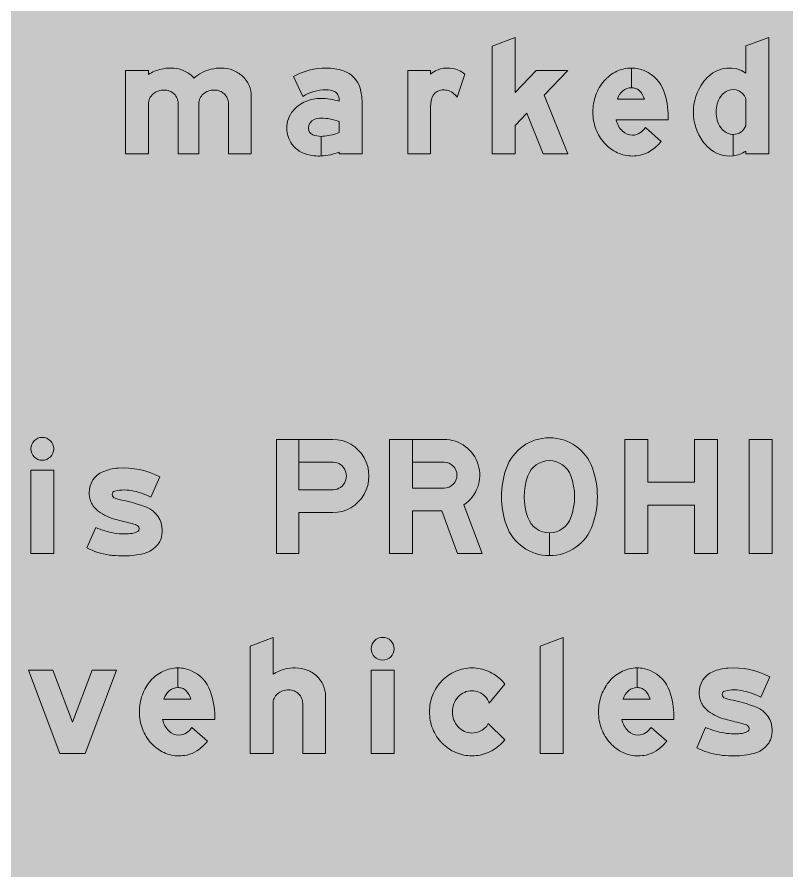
# Model space of a CAD drawing. Header units: millimetres. Extents: x 1969 to 2074, y 2991 to 3097.
# Drawn here: x 2035.32 to 2055.54, y 3019.27 to 3041.69 of the extents above; entities that cross this region are included whole.
import ezdxf

# ---------------------------------------------------------------- set-up
doc = ezdxf.new("R2010")
doc.units = ezdxf.units.MM
doc.layers.add('DIM', color=1, linetype='Continuous')
doc.layers.add('GSCOLORFILL', color=7, linetype='Continuous', lineweight=0)
doc.layers.add('GSOUTLINE', color=7, linetype='Continuous', lineweight=0)
doc.layers.get('GSOUTLINE').off()

# ---------------------------------------------------------------- blocks, each defined once
blk = doc.blocks.new('*U400')
at = {"layer": 'GSCOLORFILL', "true_color": 0xf5f5f5, "transparency": 33554687}
blk.add_hatch(color=7, dxfattribs=at).paths.add_polyline_path([(-950.000000000005, -1000), (950.0000000000041, -1000, 0.414213562373095), (1050.000000000004, -900), (1050.000000000004, 900, 0.414213562373095), (950.0000000000041, 1000), (-950.000000000005, 1000, 0.414213562373095), (-1050.000000000005, 900), (-1050.000000000005, -900.0000000000005, 0.414213562373095)])
blk = doc.blocks.new('*U272')
at = {"layer": 'GSCOLORFILL', "linetype": 'Continuous'}
h = blk.add_hatch(color=0, dxfattribs=at)
edge = h.paths.add_edge_path()
edge.add_arc((155.7153296264924, 86.99511755650809), 24.5282097319339, 45.82979570204179, 68.0808265539651, ccw=False)
edge.add_arc((156.1420760110529, 87.43440733147503), 23.9157654625298, 23.092845889367595, 45.82979570204162, ccw=False)
edge.add_arc((156.8060842686133, 87.7175328658991), 23.19391573138671, 0, 23.09284588936822, ccw=False)
edge.add_line((180, 87.7175328658991), (180, 0))
edge.add_line((180, 0), (220, 0))
edge.add_line((220, 0), (220, 100.8830320548367))
edge.add_arc((174.0753468275611, 100.8830320548367), 45.92465317243887, 0, 23.93171822373219)
edge.add_arc((170.8242551602883, 99.44019281717675), 49.48153131130478, 23.93171822373218, 46.97501240943499)
edge.add_arc((168.730439071099, 97.19681228199977), 52.55021540077355, 46.97501240943522, 68.8635846861375)
edge.add_arc((167.3745328426901, 93.68953779756492), 56.31046220243508, 68.86358468613724, 90)
edge.add_arc((167.3745328426902, 69.99478146240631), 80.00521853759369, 90.00000000000007, 102.6042796135857)
edge.add_arc((166.6926525247094, 78.0285138763368), 72.0245107674768, 103.4695365311015, 130.8206849945816)
edge.add_arc((82.82425516028852, 99.44019281717684), 49.48153131130454, 41.97494773133587, 46.97501240943514)
edge.add_arc((80.73043907109901, 97.19681228199977), 52.55021540077354, 46.97501240943524, 68.86358468613751)
edge.add_arc((79.37453284269009, 93.68953779756492), 56.31046220243508, 68.86358468613724, 90)
edge.add_arc((79.37453284269016, 69.99478146240604), 80.00521853759396, 90.00000000000006, 102.6042796135857)
edge.add_arc((78.69265252470946, 78.02851387633706), 72.02451076747658, 103.4695365311017, 122.4942570075609)
edge.add_line((40, 138.7772487758923), (40, 146))
edge.add_line((40, 146), (0, 146))
edge.add_line((0, 146), (0, 0))
edge.add_line((0, 0), (40, 0))
edge.add_line((40, 0), (40, 87.71753286589909))
edge.add_arc((60.83417894850335, 87.71753286589907), 20.83417894850335, 154.5282720028093, 180, ccw=False)
edge.add_arc((64.03048830144328, 86.19490705822676), 24.37462847220526, 131.0076349936262, 154.5282720028096, ccw=False)
edge.add_arc((66.09710507856302, 83.81817613339862), 27.52419269484101, 109.80736038530819, 131.0076349936262, ccw=False)
edge.add_arc((67.43949500252643, 80.0910470400427), 31.48569518587881, 89.99999999999977, 109.8073603853079, ccw=False)
edge.add_arc((67.43949500252666, 86.30962031839456), 25.26712190752694, 68.08082655396498, 90.00000000000028, ccw=False)
edge.add_arc((67.71532962649229, 86.99511755650809), 24.52820973193397, 45.82979570204162, 68.08082655396481, ccw=False)
edge.add_arc((68.1420760110529, 87.43440733147501), 23.91576546252978, 23.09284588936771, 45.82979570204168, ccw=False)
edge.add_arc((68.80608426861329, 87.7175328658991), 23.19391573138671, 0, 23.09284588936822, ccw=False)
edge.add_line((92, 87.7175328658991), (92, 0))
edge.add_line((92, 0), (128, 0))
edge.add_line((128, 0), (128, 87.71753286589909))
edge.add_arc((148.8341789485033, 87.71753286589919), 20.83417894850334, 154.5282720028097, 180.0000000000003, ccw=False)
edge.add_arc((152.0304883014433, 86.19490705822646), 24.37462847220541, 131.0076349936256, 154.528272002809, ccw=False)
edge.add_arc((154.0971050785631, 83.81817613339872), 27.52419269484096, 109.80736038530841, 131.0076349936264, ccw=False)
edge.add_arc((155.4394950025264, 80.09104704004267), 31.48569518587882, 89.99999999999977, 109.8073603853079, ccw=False)
edge.add_arc((155.4394950025266, 86.30962031839454), 25.26712190752696, 68.08082655396493, 90.00000000000011, ccw=False)
at = {"layer": 'GSCOLORFILL', "color": 0}
blk.add_lwpolyline([(164.8716674585635, 109.7502169884754, -0.09739464939670292), (172.8063946356061, 104.5885415981205, -0.0995354279343683), (178.1414826297246, 96.81470296034922, -0.1011039461656411), (180, 87.7175328658991), (180, 0), (220, 0), (220, 100.8830320548367, 0.1048030179721755), (216.0518361595565, 119.5122594239381, 0.1008855307406954), (204.5863575327339, 135.6139731601839, 0.09579836817007242), (187.6795049501371, 146.2116879931507, 0.09248737428302214), (167.3745328426901, 150, 0.05505205982243612), (149.9161032513398, 148.0719114650645, 0.1199117204326835), (119.6106725914451, 132.5337183696518, 0.02182035996796309), (116.5863575327339, 135.6139731601839, 0.09579836817007242), (99.67950495013713, 146.2116879931507, 0.09248737428302214), (79.37453284269009, 150, 0.05505205982243612), (61.91610325133973, 148.0719114650645, 0.08320220139569866), (40, 138.7772487758923), (40, 146), (0, 146), (0, 0), (40, 0), (40, 87.71753286589909, -0.1116012735434615), (42.02513207801013, 96.67759805996153, -0.102989975481698), (48.03684201390564, 104.5885415981205, -0.09276840372104522), (56.77029056251172, 109.7139617844638, -0.08664174293623021), (67.43949500252654, 111.5767422259215, -0.09593311806680128), (76.87166745856348, 109.7502169884755, -0.09739464939670292), (84.80639463560613, 104.5885415981205, -0.0995354279343683), (90.14148262972458, 96.81470296034922, -0.1011039461656411), (92, 87.7175328658991), (92, 0), (128, 0), (128, 87.71753286589909, -0.1116012735434615), (130.0251320780101, 96.67759805996153, -0.102989975481698), (136.0368420139057, 104.5885415981205, -0.09276840372104506), (144.7702905625117, 109.7139617844638, -0.08664174293623021), (155.4394950025265, 111.5767422259215, -0.09593311806680128)], format="xyb", close=True, dxfattribs=at)
blk = doc.blocks.new('*U273')
at = {"layer": 'GSCOLORFILL', "linetype": 'Continuous'}
blk.add_hatch(color=0, dxfattribs=at).paths.add_polyline_path([(91.99999999999989, 95.44033577145203), (91.99999999999989, 91.75569963669679, 0.08100507043754805), (59.91953844420409, 96.98738914505502, 0.1014742160753828), (32.92684469106193, 91.45226904517564, 0.1197283995981818), (11.16861765178227, 75.33308504889472, 0.1754854121989099), (0, 44.49098118164371, 0.162185951185596), (9.198205530711505, 16.87991725761773, 0.09962377950152626), (24.24940108183667, 3.435786395090417, 0.1178281433564822), (55.36485303884586, -4.000000000000028, 0.01259221290035344), (60.50437854736413, -3.870543474057882), (60.50437854736418, 30.44590424709844, -0.09643868278043381), (45.49812347970108, 33.36744272502021, -0.3055685730968929), (38, 44.49098118164358, -0.01000308247268235), (38.01449229959674, 45.21530038588774, -0.2881603305628229), (48.24719211376062, 60.13617985242543, -0.1118126494378583), (60.80315011960487, 62.49690242181767, -0.08137338335513948), (92, 56.34782538492402), (92, 36.91597781560395, -0.0720389147267735), (66.20162791964776, 30.85371626019864, -0.03568194688239786), (60.51437854736417, 30.44590549709844), (60.51437854736406, -3.870038894188326, 0.07931235260569526), (92, 2.799999999999983), (92, 0), (132, 0), (132, 90.24413145539907, 0.07131460927379192), (128.4502155484503, 115.0057552505379, 0.247093300969659), (99.29227802593027, 145.1204166717226, 0.07943033779107565), (68.76995305164318, 150.0000000000001, 0.130157360885894), (12.03366872579696, 134.9761925316005), (28.09152440947727, 100.3138559626782, -0.1407932063417405), (68.76995305164307, 112.0000000000001, -0.127608200101516), (83.66512167935822, 108.8781984363012, -0.2849461240288968)])
at = {"layer": 'GSCOLORFILL', "color": 0}
blk.add_lwpolyline([(55.3648530388453, -4.000000000000014, 0.01259221290035482), (60.50437854736413, -3.870543474057854), (60.50437854736418, 30.44590424709844, -0.09643868278043409), (45.49812347970104, 33.36744272502022, -0.3055685730968945), (38, 44.49098118164369, -0.0100030824726959), (38.01449229959678, 45.21530038588883, -0.2881603305628071), (48.24719211376072, 60.13617985242547, -0.1084920170889828), (60.42376644223515, 62.50839828890307, -0.08234480440022278), (92, 56.34782538492404), (92, 36.91597781560394, -0.0720389147267738), (66.20162791964765, 30.8537162601986, -0.03568194688239714), (60.51437854736417, 30.44590549709845), (60.51437854736406, -3.870038894188326, 0.07931235260569527), (92, 2.799999999999986), (92, 0), (132, 0), (132, 90.24413145539917, 0.0713146092737911), (128.4502155484504, 115.0057552505377, 0.2470933009696595), (99.29227802593039, 145.1204166717225, 0.07943033779107607), (68.76995305164314, 150.0000000000001, 0.1301573608858939), (12.03366872579696, 134.9761925316005), (28.09152440947727, 100.3138559626782, -0.1407932063417409), (68.7699530516432, 112.0000000000001, -0.1276082001015154), (83.66512167935826, 108.8781984363012, -0.2849461240288967), (91.99999999999989, 95.44033577145198), (91.99999999999989, 91.7556996366968, 0.0810050704375488), (59.91953844420379, 96.98738914505503, 0.1014742160753588), (32.92684469106766, 91.45226904517807, 0.1197283995982114), (11.16861765178197, 75.33308504889436, 0.1754854121989074), (0, 44.49098118164371, 0.1621859511855917), (9.19820553071105, 16.87991725761833, 0.0996237795015298), (24.24940108183662, 3.435786395090425, 0.1178281433564803)], format="xyb", close=True, dxfattribs=at)
blk = doc.blocks.new('*U274')
at = {"layer": 'GSCOLORFILL', "linetype": 'Continuous'}
h = blk.add_hatch(color=0, dxfattribs=at)
edge = h.paths.add_edge_path()
edge.add_arc((62.34939213927608, 79.6854098176108), 32.00000000000017, 79.18246767352575, 93.8556250591469)
edge.add_arc((61.63370283579749, 90.30471540881575), 21.35660475137249, 93.85562505914676, 106.8366272197322)
edge.add_arc((61.24077079005933, 91.6031686651475), 19.99999999999997, 106.8366272197323, 158.1191728451246)
edge.add_arc((71.65289149145738, 87.4215696900377), 31.2204290242896, 158.1191728451244, 173.0836916735146)
edge.add_arc((124.7709534774721, 80.62591342850244), 84.77100697890104, 172.847292452201, 179.93562804887)
edge.add_line((40, 80.72115384615384), (40, 0))
edge.add_line((40, 0), (0, 0))
edge.add_line((0, 0), (0, 146))
edge.add_line((0, 146), (40, 146))
edge.add_line((40, 146), (40, 139.4741517586929))
edge.add_arc((80.20100428125309, 86.17638380713848), 66.75906540567411, 115.41999205079091, 127.02622125869931, ccw=False)
edge.add_arc((64.42216422748476, 119.3766412768664), 29.99999999999999, 103.83237165386458, 115.4199920507906, ccw=False)
edge.add_arc((69.56115049428412, 98.50534936501198), 51.49465063498803, 79.69148826116168, 103.83237165386458, ccw=False)
edge.add_arc((70.72335768463735, 104.8951663668707), 44.99999999999991, 64.9550848169091, 79.69148826116168, ccw=False)
edge.add_arc((66.12650663724236, 95.0573295974977), 55.8588246073303, 52.669442036432486, 64.95508481690922, ccw=False)
edge.add_line((100, 139.4734835723265), (86.44384074260017, 98.8029509025588))
edge.add_arc((63.19046988328277, 84.08717555524916), 27.51859917207702, 32.32746235299488, 79.18246767352575)
at = {"layer": 'GSCOLORFILL', "color": 0}
blk.add_lwpolyline([(68.35521238202534, 111.1167655505695, 0.06411134923532956), (60.19762973862049, 111.6129828317178, 0.05670095452127784), (55.44789640508208, 110.7458593422669, 0.2275732212208249), (42.68155049846757, 99.0567142756719, 0.06538798349459168), (40.6596501983656, 91.1811152222656, 0.03093856440725937), (40, 80.72115384615384), (40, 0), (0, 0), (0, 146), (40, 146), (40, 139.4741517586929, -0.05068506447739766), (51.54465506371872, 146.4722084002377, -0.05060365996564109), (57.24970115181003, 148.5066219398892, -0.1057257860161052), (78.77603464991518, 149.1687972739115, -0.06438845141651094), (89.77314480369034, 145.6640958440934, -0.05365763651898708), (100, 139.4734835723265), (86.44384074260017, 98.8029509025588, 0.2073403558268148)], format="xyb", close=True, dxfattribs=at)
blk = doc.blocks.new('*U275')
at = {"layer": 'GSCOLORFILL', "linetype": 'Continuous'}
blk.add_hatch(color=0, dxfattribs=at).paths.add_polyline_path([(90.67667566303874, 102.6105590409248), (132, 146), (76.76187473197388, 146), (40, 107.4000756516775), (40, 203.4999790823973), (0, 188.0614180476359), (0, 0), (40, 0), (40, 49.40011041501656), (60.37012409718483, 70.78871626958689), (88.87815591327308, 0), (132, 0)])
at = {"layer": 'GSCOLORFILL', "color": 0}
blk.add_lwpolyline([(90.67667566303874, 102.6105590409248), (132, 146), (76.76187473197388, 146), (40, 107.4000756516775), (40, 203.4999790823973), (0, 188.0614180476359), (0, 0), (40, 0), (40, 49.40011041501656), (60.37012409718483, 70.78871626958689), (88.87815591327308, 0), (132, 0)], close=True, dxfattribs=at)
blk = doc.blocks.new('*U276')
at = {"layer": 'GSCOLORFILL', "linetype": 'Continuous'}
h = blk.add_hatch(color=0, dxfattribs=at)
edge = h.paths.add_edge_path()
edge.add_arc((69.51094197863642, 58.93000642673971), 62.9300064267397, 245.3524198280531, 269.9999999999999, ccw=False)
edge.add_arc((72.63933568098416, 65.74804630435064), 70.43150727187609, 222.073813879283, 245.3524198280533, ccw=False)
edge.add_arc((77.51231266798086, 70.14707514339402), 76.99636518675396, 200.5021246928769, 222.0738138792829, ccw=False)
edge.add_arc((85.14194428798147, 73.00000000000018), 85.14194428798149, 180.0000037301732, 200.5021246928769, ccw=False)
edge.add_arc((87.76867725509986, 72.99998880735697), 87.76867725509987, 160.0694722126277, 179.9999963119301, ccw=False)
edge.add_arc((77.81888288118054, 76.60776129168887), 77.18499026133541, 138.8014776948188, 160.0694722126275, ccw=False)
edge.add_arc((71.47230434682477, 82.1634816811312), 68.75023548491123, 115.32243421330139, 138.8014776948188, ccw=False)
edge.add_arc((67.40488682021514, 90.7594570579587), 59.24052055675507, 90.00000000000011, 115.3224342133012, ccw=False)
edge.add_line((67.4048868202151, 149.9999776147138), (67.40488682021504, 115.5))
edge.add_arc((67.40488682021505, 92.3147617089057), 23.18523829109428, 90.00000000000004, 129.2085956193348)
edge.add_arc((73.06702104089976, 86.30983722453084), 31.42300914462551, 130.2868481129732, 163.077719365007)
edge.add_line((43.00461354202127, 95.45626598523268), (90.38549341939148, 95.45626598523268))
edge.add_arc((52.74761479171672, 83.17935105482259), 39.58955099265591, 18.06555415785629, 43.33061273274367)
edge.add_arc((70.63420727500568, 100.0528755045983), 14.99999999999996, 43.3306127327434, 74.23414554342109)
edge.add_arc((67.40488682021513, 88.6146850335641), 26.88531496643589, 74.23414554342149, 89.97868881919163)
edge.add_line((67.41488682021509, 115.4999981402486), (67.41488682021509, 149.9999767706969))
edge.add_arc((67.40488682021511, 90.75945705795863), 59.24052055675513, 66.24132462757171, 89.99032827881211, ccw=False)
edge.add_arc((65.90311263088859, 88.40713072376718), 61.99999999999999, 19.990107920803098, 65.8469214734098, ccw=False)
edge.add_arc((2.000000000000043, 65.16079346208295), 130, 0, 19.990107920803098, ccw=False)
edge.add_line((132, 65.16079346208295), (132, 59.45626598523268))
edge.add_line((132, 59.45626598523268), (40.72380685113512, 59.45626598523268))
edge.add_arc((79.1502063285293, 67.93769328603152), 39.35127425960962, 192.446693405701, 226.289291064396)
edge.add_arc((69.85773911993658, 58.38709549362954), 26.02674593399157, 226.5475580031422, 269.2365315043568)
edge.add_arc((67.56222244513611, 60.99956596297852), 28.70313368140413, 273.8929323668316, 328.2837947233499)
edge.add_line((91.97890056262634, 45.90997641125676), (119.3616618950978, 21.66751851973623))
edge.add_arc((60.72839463861946, 67.6041252104245), 74.48511168968331, 302.59103158947534, 321.9228496470552, ccw=False)
edge.add_arc((71.2238339754233, 51.18720312719249), 54.99999999999982, 282.4742802128862, 302.59103158947516, ccw=False)
edge.add_arc((69.51094197863644, 58.93000642673961), 62.9300064267396, 269.9999999999999, 282.47428021288624, ccw=False)
at = {"layer": 'GSCOLORFILL', "color": 0}
blk.add_lwpolyline([(69.51094197863631, -3.999999999999993, -0.1079619072312502), (43.2668823086612, 1.733546388479652, -0.1019228298705658), (20.35928353887792, 18.55277784863587, -0.09440319960942407), (5.392958702656699, 43.17970531249913, -0.08969677617579692), (1.70530256582424e-13, 72.99999445693578, -0.08718320545468168), (5.256761353426839, 102.9186191460794, -0.09306643867387995), (19.74243426452929, 127.4472030443272, -0.1028065678962481), (42.06701566231183, 144.3078609652724, -0.1109417910759313), (67.4048868202151, 149.9999776147138), (67.40488682021504, 115.5, 0.1727686174700961), (52.74844151225409, 110.2798357568904, 0.1440615427713923), (43.00461354202127, 95.45626598523268), (90.38549341939148, 95.45626598523268, 0.1106883683500328), (81.54530066298446, 110.3459819880077, 0.1356653380362669), (74.70980871751306, 114.4885768343512, 0.06880680822069957), (67.41488682021509, 115.4999981402486), (67.41488682021509, 149.9999767706969, -0.1039970857664943), (91.27202029761679, 144.9793723604305, -0.2028017523414576), (124.1677153237576, 109.6023205800086, -0.0874451709761443), (132, 65.16079346208295), (132, 59.45626598523268), (40.72380685113512, 59.45626598523268, 0.1487489359934952), (51.95778614312979, 39.49309678132271, 0.1884502669332367), (69.51094197863688, 32.36266013653999, 0.241883257341195), (91.97890056262634, 45.90997641125676), (119.3616618950978, 21.66751851973623, -0.08455159468045045), (100.8489740678881, 4.847683551545018, -0.08800200969828328), (83.10390755337193, -2.514415580091438, -0.05448312901681575)], format="xyb", close=True, dxfattribs=at)
blk = doc.blocks.new('*U277')
at = {"layer": 'GSCOLORFILL', "linetype": 'Continuous'}
h = blk.add_hatch(color=0, dxfattribs=at)
edge = h.paths.add_edge_path()
edge.add_line((92, 96.96907101081622), (92, 49.03092898918378))
edge.add_arc((69.65954803735127, 57.80043331409206), 24.00000000000001, 270.0238732421544, 338.5680439191349, ccw=False)
edge.add_line((69.6695480373512, 33.80043539742547), (69.6695480373512, -3.57318976987704))
edge.add_arc((62.99742505622347, 48.36448062052222), 52.36448062052224, 277.3203537392903, 303.6322088503093)
edge.add_line((92, 4.765289374724155), (92, 0))
edge.add_line((92, 0), (132, 0))
edge.add_line((132, 0), (132, 203.5))
edge.add_line((132, 203.5), (92, 188.7596153846154))
edge.add_line((92, 188.7596153846154), (92, 141.2347106252759))
edge.add_arc((62.99742505622353, 97.6355193794779), 52.36448062052211, 56.36779114969068, 133.0636710014204)
edge.add_arc((68.29529853806523, 87.61571220766096), 63.3720325765252, 130.3765255821875, 144.5892179022557)
edge.add_arc((87.48206437580474, 73), 87.48206437580474, 144.0687898610061, 180)
edge.add_arc((87.48206437580473, 72.99999999999997), 87.48206437580473, 180, 215.9312101389938)
edge.add_arc((68.29529853806545, 58.38428779233926), 63.37203257652553, 215.4107820977443, 229.6234744178125)
edge.add_arc((62.99742505622352, 48.36448062052209), 52.3644806205221, 226.9363289985796, 277.3093222334739)
edge.add_line((69.65954803735121, -3.574473431724336), (69.65954803735121, 33.80043331409206))
edge.add_arc((69.65954803735119, 57.80043331409208), 24.00000000000002, 249.13242741701941, 270.00000000000006, ccw=False)
edge.add_arc((71.08438489733487, 61.53805821801583), 27.99999999999992, 213.8535021597675, 249.1324274170192, ccw=False)
edge.add_arc((86.19322017684695, 71.67298584493244), 46.19323120026412, 178.3538113664249, 213.8535021597676, ccw=False)
edge.add_arc((86.19322017684709, 74.32701415506753), 46.19323120026426, 146.1464978402324, 181.6461886335751, ccw=False)
edge.add_arc((71.08438489733487, 84.46194178198414), 27.99999999999995, 110.86757258298081, 146.1464978402324, ccw=False)
edge.add_arc((69.65954803735126, 88.19956668590795), 24.00000000000001, 21.43195608086512, 110.86757258298081, ccw=False)
at = {"layer": 'GSCOLORFILL', "color": 0}
blk.add_lwpolyline([(92, 96.96907101081622), (92, 49.03092898918378, -0.3083289023896003), (69.6695480373512, 33.80043539742547), (69.6695480373512, -3.57318976987704, 0.1153142115089265), (92, 4.765289374724155), (92, 0), (132, 0), (132, 203.5), (92, 188.7596153846154), (92, 141.2347106252759, 0.3477275210567035), (27.24239900127043, 135.8927663069119, 0.06209419030842189), (16.64590247195287, 124.3356577262212, 0.1580767730378781), (0, 73.00000000000001, 0.1580767730378781), (16.64590247195284, 21.66434227377887, 0.06209419030842189), (27.24239900127046, 10.10723369308803, 0.2234027591822654), (69.65954803735121, -3.574473431724336), (69.65954803735121, 33.80043331409206, -0.09130442022594425), (61.11052687744933, 35.37468389054881, -0.1551608275100343), (47.83137485367672, 45.94006078534746, -0.1561474372907179), (40.01905378314467, 72.99999999999999, -0.1561474372907176), (47.83137485367672, 100.0599392146526, -0.1551608275100339), (61.11052687744933, 110.6253161094512, -0.4113313956635872)], format="xyb", close=True, dxfattribs=at)
blk = doc.blocks.new('*U249')
at = {"layer": 'DIM', "color": 28, "true_color": 0x0a0a0a, "xscale": 0.3, "yscale": 0.3, "zscale": 0.3}
for name, p in [('*U275', (1335.599999999998, 0)), ('*U277', (1441.199999999998, 0)), ('*U272', (1142.999999999998, 0)), ('*U273', (1227.599999999998, 0)), ('*U274', (1291.199999999998, 0)), ('*U276', (1388.399999999998, 0))]:
    blk.add_blockref(name, p, dxfattribs=at)
blk = doc.blocks.new('*U245')
at = {"layer": 'DIM'}
blk.add_blockref('*U249', (159.5999999999999, 0), dxfattribs=at)
blk = doc.blocks.new('*U359')
at = {"layer": 'GSCOLORFILL', "linetype": 'Continuous'}
h = blk.add_hatch(color=0, dxfattribs=at)
edge = h.paths.add_edge_path()
edge.add_arc((20, 183.5), 20, 0, 360)
h.paths.add_polyline_path([(0, 0), (40, 0), (40, 146), (0, 146)])
at = {"layer": 'GSCOLORFILL', "color": 0}
blk.add_lwpolyline([(0, 0), (40, 0), (40, 146), (0, 146)], close=True, dxfattribs=at)
blk.add_circle((20, 183.5), 20, dxfattribs=at)
blk = doc.blocks.new('*U360')
at = {"layer": 'GSCOLORFILL', "linetype": 'Continuous'}
h = blk.add_hatch(color=0, dxfattribs=at)
edge = h.paths.add_edge_path()
edge.add_arc((57.04809869947276, 119.8328805938402), 123.5321927724528, 242.4961932683436, 261.8694965575901)
edge.add_arc((53.71998100542415, 96.53722157130275), 100.0000000000024, 261.8694965575902, 265.1519738482694)
edge.add_arc((66.21862231920029, 241.6474585865565), 245.6474585865565, 265.107608171087, 270.0000000000001)
edge.add_arc((66.21862231920042, 131.9747102902726), 135.9747102902726, 270, 284.4435322635993)
edge.add_arc((87.2590612707279, 46.34088427169955), 47.80953013638941, 285.6226736631587, 320.3523653819187)
edge.add_arc((101.1805741564732, 35.22608435564997), 29.99999999999998, 319.7323865260209, 343.6226527274166)
edge.add_arc((81.80400426282898, 40.92059556639213), 50.19601244732598, 343.6226527274163, 359.9999999999994)
edge.add_arc((89.00001671015495, 40.92059556639154), 43.00000000000001, 1.893539531289907e-14, 69.18818315342611)
edge.add_arc((16.05241641888303, -138.5133822483264), 236.6861660067048, 68.11449460139696, 77.23401985654974)
edge.add_arc((94.51345069635283, 239.4277879376127), 149.4137513972377, 252.5527129735471, 259.9161950224817, ccw=False)
edge.add_arc((51.47063191465703, 103.6643462865297), 6.999999999999889, 179.9999999999987, 255.4747783885001, ccw=False)
edge.add_arc((50.47063191465716, 103.6643462865299), 6.000000000000028, 102.54264727027169, 179.9999999999999, ccw=False)
edge.add_arc((65.64780095031338, 42.10628842555992), 69.40000000000022, 89.99999999999989, 103.73705193554952, ccw=False)
edge.add_arc((65.64780095031372, 45.79820099565288), 65.70808742990727, 75.32981732184709, 90.00000000000023, ccw=False)
edge.add_arc((61.02696965695392, 2.524341248836961), 108.9348976843505, 61.960118961990474, 78.7448742602677, ccw=False)
edge.add_line((112.2357431799014, 98.6725260875295), (127.765396080293, 134.3226644606046))
edge.add_arc((64.10131200426957, 12.89460858794806), 137.105391412052, 62.33221629363134, 93.9600594258144)
edge.add_arc((60.58404460477583, 66.43598350916228), 83.44915727455098, 94.08965739914548, 112.8040930515216)
edge.add_arc((43.43278835085897, 107.2290521135412), 39.19715124941032, 112.8040930515213, 179.9999999999999)
edge.add_arc((51.05550185413682, 107.229052113541), 46.81986475268818, 179.9999999999997, 197.7033940085153)
edge.add_arc((39.79538488486676, 103.6347554354414), 34.99999999999996, 197.7033940085154, 228.9800530521989)
edge.add_arc((67.94885695159381, 135.9988574342928), 77.89583998016634, 228.9800530521987, 254.4046679698572)
edge.add_arc((180.6814777892678, 523.286242251045), 481.25292436943, 253.8732627195755, 257.1126817232802)
edge.add_arc((23.27666724641634, -155.9827217344985), 216.0210395275996, 73.25621887920119, 76.59824136527482, ccw=False)
edge.add_arc((82.13062099668643, 41.27101212237104), 10.18575544192083, 28.380935658022793, 70.61944541562929, ccw=False)
edge.add_arc((84.50556633552358, 43.06024042338811), 7.259455561422927, -6.821210263296962e-13, 24.864253273064094, ccw=False)
edge.add_arc((87.14026439805514, 43.06024042338805), 4.62475749889137, 305.9611071235292, 359.99999999999966, ccw=False)
edge.add_arc((75.22760905289778, 62.12064011164888), 27.09249869824658, 271.5940234921716, 302.6799450747393, ccw=False)
edge.add_arc((64.94135319761187, 148.6960069178715), 114.1922925204953, 270, 275.54791453290073, ccw=False)
edge.add_arc((64.9413531976119, 125.4779451809503), 90.97423078357409, 259.298160210608, 270, ccw=False)
edge.add_arc((65.77137398291288, 153.4567410203305), 118.7013581719851, 244.9593251638854, 261.41282890968307, ccw=False)
edge.add_line((15.52965290039157, 45.91241576539187), (5.684341886080801e-14, 10.2622773923169))
at = {"layer": 'GSCOLORFILL', "color": 0}
blk.add_lwpolyline([(5.684341886080801e-14, 10.2622773923169, 0.0847339050038457), (39.57715238664395, -2.457628793048443, 0.01432348851223868), (45.26867214772892, -3.105015349554833, 0.02135032962812063), (66.21862231920045, -4, 0.06310536671966191), (100.1342132484514, 0.2976259876374812, 0.1527075565803294), (124.071588358597, 15.83532705228083, 0.1046201662672657), (129.9633399784606, 26.76721967789148, 0.07158154296650225), (132.000016710155, 40.92059556639155, 0.3114087542038766), (104.2779062178993, 81.11494955036741, 0.03981245015694775), (68.35282961608164, 92.32207421006899, -0.03214031166382581), (49.71498880493823, 96.88808498170275, -0.3417662096246649), (44.47063191465713, 103.6643462865299, -0.3514561393354569), (49.16763444178665, 109.5211540847843, -0.06001108108311035), (65.64780095031347, 111.5062884255601, -0.06409831628663638), (82.28867201293883, 109.3641837535197, -0.07336853364636661), (112.2357431799014, 98.6725260875295), (127.765396080293, 134.3226644606046, 0.138885296741723), (54.63266828484393, 149.6726519295844, 0.0818391088294697), (28.24069999400078, 143.362376309172, 0.3018983132132873), (4.235637101448646, 107.2290521135412, 0.07739963479117314), (6.452863445709056, 92.99162318599028, 0.1373237408913014), (16.82412420338716, 77.22791573994759, 0.1113931483884311), (47.00723421257834, 60.97079386290355, 0.01413557325089771), (73.34554027579202, 54.15579799035581, -0.01458335771775569), (85.5106722244692, 50.87959514070334, -0.186415696591001), (91.09211770660357, 46.11262245786521, -0.1089184394422165), (91.76502189694651, 43.06024042338802, -0.240258249844662), (89.8560882572728, 39.31688862463122, -0.1364758940213938), (75.9812510998998, 35.03862561162538, -0.02421207337799446), (64.94135319761187, 34.5037143973762, -0.0467295542745229), (48.04760526388586, 36.08604427592016, -0.07191554887824611), (15.52965290039157, 45.91241576539187)], format="xyb", close=True, dxfattribs=at)
blk = doc.blocks.new('*U362')
at = {"layer": 'GSCOLORFILL', "linetype": 'Continuous'}
h = blk.add_hatch(color=0, dxfattribs=at)
edge = h.paths.add_edge_path()
edge.add_line((5.684341886080801e-14, 200), (0, 0))
edge.add_line((0, 0), (40, 0))
edge.add_line((40, 0), (40, 71.8380021298226))
edge.add_line((40, 71.8380021298226), (100.2011205327979, 71.83800212982261))
edge.add_arc((100.2398989249751, 135.9190010649113), 64.08101066839174, 269.9653276638353, 450.0346723361646)
edge.add_line((100.2011205327979, 200), (40.01000000000001, 200))
edge.add_line((40.00999999999999, 200), (40.00999999999998, 160.0000000000001))
edge.add_line((40.00999999999999, 160.0000000000001), (98.11143945068886, 160))
edge.add_arc((100.1628325379437, 135.9190010649113), 24.16821721414677, -94.86911209012192, 94.86911209012192, ccw=False)
edge.add_line((98.11143945068886, 111.8380021298226), (40.00000000000001, 111.8380021298226))
edge.add_line((40, 111.8380021298226), (40, 200))
edge.add_line((40, 200), (5.684341886080801e-14, 200))
at = {"layer": 'GSCOLORFILL', "color": 0}
blk.add_lwpolyline([(5.684341886080801e-14, 200), (0, 0), (40, 0), (40, 71.8380021298226), (100.2011205327979, 71.83800212982261, 1.000605329600427), (100.2011205327979, 200), (40.00999999999999, 200), (40.00999999999999, 160.0000000000001), (98.11143945068886, 160, -1.088809080224523), (98.11143945068886, 111.8380021298226), (40, 111.8380021298226), (40, 200)], format="xyb", close=True, dxfattribs=at)
blk = doc.blocks.new('*U363')
at = {"layer": 'GSCOLORFILL'}
h = blk.add_hatch(color=0, dxfattribs=at)
edge = h.paths.add_edge_path()
edge.add_line((40.00000000000011, 114.7508916784858), (95.43793284457763, 114.7508916784858))
edge.add_arc((95.43793284457763, 137.3754458392428), 22.62455416075704, 270, 450)
edge.add_line((95.43793284457763, 159.9999999999999), (40.00999999999999, 159.9999999999999))
edge.add_line((40.00999999999999, 159.9999999999999), (40.00999999999999, 200))
edge.add_line((40.00999999999999, 200), (95.43793284457763, 200))
edge.add_arc((95.43793284457763, 137.3754458392429), 62.6245541607571, -56.2163828611578, 90, ccw=False)
edge.add_line((130.2608162632669, 85.32545473221217), (162, 0))
edge.add_line((162, 0), (119.3222763412489, 0))
edge.add_line((119.3222763412489, 0), (91.51659639598392, 74.7508916784858))
edge.add_line((91.51659639598392, 74.7508916784858), (40, 74.75089167848583))
edge.add_line((40, 74.75089167848583), (40, 0))
edge.add_line((40, 0), (0, 0))
edge.add_line((0, 0), (0, 200))
edge.add_line((0, 200), (40, 200))
edge.add_line((40, 200), (40.00000000000011, 114.7508916784858))
at = {"layer": 'GSCOLORFILL', "color": 0}
blk.add_lwpolyline([(40.00000000000011, 114.7508916784858), (95.43793284457763, 114.7508916784858, 0.9999999999999999), (95.43793284457763, 159.9999999999999), (40.00999999999999, 159.9999999999999), (40.00999999999999, 200), (95.43793284457763, 200, -0.7414232065419923), (130.2608162632669, 85.32545473221217), (162, 0), (119.3222763412489, 0), (91.51659639598392, 74.7508916784858), (40, 74.75089167848583), (40, 0), (0, 0), (0, 200), (40, 200)], format="xyb", close=True, dxfattribs=at)
blk = doc.blocks.new('*U364')
at = {"layer": 'GSCOLORFILL', "linetype": 'Continuous'}
blk.add_hatch(color=0, dxfattribs=at).paths.add_polyline_path([(121.6808338127183, 136.222174308893, -0.1727861771058315), (121.6808338127183, 63.07782569110701, -0.3171198761888757), (84.00999999999999, 36.50000125000003), (84.00999999999999, -3.499999374999987, 0.3171542691870943), (159.3616676254366, 49.65565138221405, 0.1727861771058315), (159.3616676254366, 149.644348617786, 0.7053406998158382), (8.638332374563419, 149.644348617786, 0.1727861771058317), (8.63833237456349, 49.65565138221393, 0.3171886628665248), (84, -3.5), (84, 36.5, -0.317188662866525), (46.31916618728172, 63.07782569110698, -0.1727861771058317), (46.31916618728172, 136.222174308893, -0.7053406998158379)])
at = {"layer": 'GSCOLORFILL', "color": 0}
blk.add_lwpolyline([(84, -3.499999999999986, -0.3171886628665251), (8.638332374563447, 49.655651382214, -0.1727861771058316), (8.638332374563447, 149.6443486177861, -0.7053406998158377), (159.3616676254366, 149.644348617786, -0.1727861771058317), (159.3616676254366, 49.65565138221395, -0.3171542691870941), (84.00999999999999, -3.499999374999987), (84.00999999999999, 36.50000125000003, 0.3171198761888754), (121.6808338127183, 63.07782569110697, 0.1727861771058317), (121.6808338127183, 136.222174308893, 0.7053406998158375), (46.31916618728172, 136.222174308893, 0.1727861771058317), (46.31916618728172, 63.07782569110699, 0.3171886628665251), (84, 36.50000000000001)], format="xyb", close=True, dxfattribs=at)
blk = doc.blocks.new('*U365')
at = {"layer": 'GSCOLORFILL', "linetype": 'Continuous'}
blk.add_hatch(color=0, dxfattribs=at).paths.add_polyline_path([(162.0000000000001, 0), (122.0000000000001, 0), (122.0000000000001, 84.83302519242805), (40, 84.83302519242805), (40, 0), (0, 0), (0, 200), (40, 200), (40, 124.8330251924281), (122.0000000000001, 124.8330251924281), (122.0000000000001, 200), (162.0000000000001, 200)])
at = {"layer": 'GSCOLORFILL', "color": 0}
blk.add_lwpolyline([(162.0000000000001, 0), (122.0000000000001, 0), (122.0000000000001, 84.83302519242805), (40, 84.83302519242805), (40, 0), (0, 0), (0, 200), (40, 200), (40, 124.8330251924281), (122.0000000000001, 124.8330251924281), (122.0000000000001, 200), (162.0000000000001, 200)], close=True, dxfattribs=at)
blk = doc.blocks.new('*U366')
at = {"layer": 'GSCOLORFILL', "linetype": 'Continuous'}
blk.add_hatch(color=0, dxfattribs=at).paths.add_polyline_path([(0, 200), (40, 200), (40, 1.4210854715202e-14), (0, 0)])
at = {"layer": 'GSCOLORFILL', "color": 0}
blk.add_lwpolyline([(0, 200), (40, 200), (40, 1.4210854715202e-14), (0, 0)], close=True, dxfattribs=at)
blk = doc.blocks.new('*U336')
at = {"layer": 'DIM', "color": 28, "true_color": 0x0a0a0a, "yscale": 0.3}
for name, p, xscale, zscale in [('*U359', (1093.199999999998, 0), 0.3, 0.3), ('*U362', (1222.199999999998, 0), 0.2957627250254812, 0.2957627250254812), ('*U363', (1281.599999999999, 0), 0.3, 0.3), ('*U364', (1340.399999999998, 0), 0.3, 0.3), ('*U365', (1405.199999999998, 0), 0.3, 0.3), ('*U366', (1470.599999999999, 0), 0.3, 0.3), ('*U360', (1122.599999999999, 0), 0.2999999620223792, 0.2999999620223792)]:
    blk.add_blockref(name, p, dxfattribs=dict(at, xscale=xscale, zscale=zscale))
blk = doc.blocks.new('*U332')
at = {"layer": 'DIM'}
blk.add_blockref('*U336', (149.5999999999999, 0), dxfattribs=at)
blk = doc.blocks.new('*U67')
at = {"layer": 'GSCOLORFILL', "linetype": 'Continuous'}
blk.add_hatch(color=0, dxfattribs=at).paths.add_polyline_path([(42.74411638848363, 146), (-5.684341886080801e-14, 146), (55, 0), (99, 0), (154, 146), (111.2558836115163, 146), (77, 55.0661998676112)])
at = {"layer": 'GSCOLORFILL', "color": 0}
blk.add_lwpolyline([(42.74411638848363, 146), (-5.684341886080801e-14, 146), (55, 0), (99, 0), (154, 146), (111.2558836115163, 146), (77, 55.0661998676112)], close=True, dxfattribs=at)
blk = doc.blocks.new('*U68')
at = {"layer": 'GSCOLORFILL', "linetype": 'Continuous'}
h = blk.add_hatch(color=0, dxfattribs=at)
edge = h.paths.add_edge_path()
edge.add_arc((69.51094197863642, 58.93000642673971), 62.9300064267397, 245.3524198280531, 269.9999999999999, ccw=False)
edge.add_arc((72.63933568098416, 65.74804630435064), 70.43150727187609, 222.073813879283, 245.3524198280533, ccw=False)
edge.add_arc((77.51231266798086, 70.14707514339402), 76.99636518675396, 200.5021246928769, 222.0738138792829, ccw=False)
edge.add_arc((85.14194428798147, 73.00000000000018), 85.14194428798149, 180.0000037301732, 200.5021246928769, ccw=False)
edge.add_arc((87.76867725509986, 72.99998880735697), 87.76867725509987, 160.0694722126277, 179.9999963119301, ccw=False)
edge.add_arc((77.81888288118054, 76.60776129168887), 77.18499026133541, 138.8014776948188, 160.0694722126275, ccw=False)
edge.add_arc((71.47230434682477, 82.1634816811312), 68.75023548491123, 115.32243421330139, 138.8014776948188, ccw=False)
edge.add_arc((67.40488682021514, 90.7594570579587), 59.24052055675507, 90.00000000000011, 115.3224342133012, ccw=False)
edge.add_line((67.4048868202151, 149.9999776147138), (67.40488682021504, 115.5))
edge.add_arc((67.40488682021505, 92.3147617089057), 23.18523829109428, 90.00000000000004, 129.2085956193348)
edge.add_arc((73.06702104089976, 86.30983722453084), 31.42300914462551, 130.2868481129732, 163.077719365007)
edge.add_line((43.00461354202127, 95.45626598523268), (90.38549341939148, 95.45626598523268))
edge.add_arc((52.74761479171672, 83.17935105482259), 39.58955099265591, 18.06555415785629, 43.33061273274367)
edge.add_arc((70.63420727500568, 100.0528755045983), 14.99999999999996, 43.3306127327434, 74.23414554342109)
edge.add_arc((67.40488682021513, 88.6146850335641), 26.88531496643589, 74.23414554342149, 89.97868881919163)
edge.add_line((67.41488682021509, 115.4999981402486), (67.41488682021509, 149.9999767706969))
edge.add_arc((67.40488682021511, 90.75945705795863), 59.24052055675513, 66.24132462757171, 89.99032827881211, ccw=False)
edge.add_arc((65.90311263088859, 88.40713072376718), 61.99999999999999, 19.990107920803098, 65.8469214734098, ccw=False)
edge.add_arc((2.000000000000043, 65.16079346208295), 130, 0, 19.990107920803098, ccw=False)
edge.add_line((132, 65.16079346208295), (132, 59.45626598523268))
edge.add_line((132, 59.45626598523268), (40.72380685113512, 59.45626598523268))
edge.add_arc((79.1502063285293, 67.93769328603152), 39.35127425960962, 192.446693405701, 226.289291064396)
edge.add_arc((69.85773911993658, 58.38709549362954), 26.02674593399157, 226.5475580031422, 269.2365315043568)
edge.add_arc((67.56222244513611, 60.99956596297852), 28.70313368140413, 273.8929323668316, 328.2837947233499)
edge.add_line((91.97890056262634, 45.90997641125676), (119.3616618950978, 21.66751851973623))
edge.add_arc((60.72839463861946, 67.6041252104245), 74.48511168968331, 302.59103158947534, 321.9228496470552, ccw=False)
edge.add_arc((71.2238339754233, 51.18720312719249), 54.99999999999982, 282.4742802128862, 302.59103158947516, ccw=False)
edge.add_arc((69.51094197863644, 58.93000642673961), 62.9300064267396, 269.9999999999999, 282.47428021288624, ccw=False)
at = {"layer": 'GSCOLORFILL', "color": 0}
blk.add_lwpolyline([(69.51094197863631, -3.999999999999993, -0.1079619072312502), (43.2668823086612, 1.733546388479652, -0.1019228298705658), (20.35928353887792, 18.55277784863587, -0.09440319960942407), (5.392958702656699, 43.17970531249913, -0.08969677617579692), (1.70530256582424e-13, 72.99999445693578, -0.08718320545468168), (5.256761353426839, 102.9186191460794, -0.09306643867387995), (19.74243426452929, 127.4472030443272, -0.1028065678962481), (42.06701566231183, 144.3078609652724, -0.1109417910759313), (67.4048868202151, 149.9999776147138), (67.40488682021504, 115.5, 0.1727686174700961), (52.74844151225409, 110.2798357568904, 0.1440615427713923), (43.00461354202127, 95.45626598523268), (90.38549341939148, 95.45626598523268, 0.1106883683500328), (81.54530066298446, 110.3459819880077, 0.1356653380362669), (74.70980871751306, 114.4885768343512, 0.06880680822069957), (67.41488682021509, 115.4999981402486), (67.41488682021509, 149.9999767706969, -0.1039970857664943), (91.27202029761679, 144.9793723604305, -0.2028017523414576), (124.1677153237576, 109.6023205800086, -0.0874451709761443), (132, 65.16079346208295), (132, 59.45626598523268), (40.72380685113512, 59.45626598523268, 0.1487489359934952), (51.95778614312979, 39.49309678132271, 0.1884502669332367), (69.51094197863688, 32.36266013653999, 0.241883257341195), (91.97890056262634, 45.90997641125676), (119.3616618950978, 21.66751851973623, -0.08455159468045045), (100.8489740678881, 4.847683551545018, -0.08800200969828328), (83.10390755337193, -2.514415580091438, -0.05448312901681575)], format="xyb", close=True, dxfattribs=at)
blk = doc.blocks.new('*U69')
at = {"layer": 'GSCOLORFILL', "linetype": 'Continuous'}
h = blk.add_hatch(color=0, dxfattribs=at)
edge = h.paths.add_edge_path()
edge.add_arc((82.82425516028829, 99.44019281717665), 49.48153131130479, 23.9317182237323, 46.97501240943514)
edge.add_arc((80.730439071099, 97.19681228199994), 52.55021540077338, 46.97501240943514, 68.86358468613743)
edge.add_arc((79.37453284269009, 93.68953779756492), 56.31046220243508, 68.86358468613724, 90)
edge.add_arc((79.37453284269013, 69.99478146240578), 80.00521853759422, 90.00000000000004, 102.6042796135857)
edge.add_arc((78.69265252470949, 78.02851387633709), 72.02451076747657, 103.4695365311018, 122.494257007561)
edge.add_line((40, 138.7772487758923), (40, 203.5))
edge.add_line((40, 203.5), (0, 188.061048935149))
edge.add_line((0, 188.061048935149), (0, 0))
edge.add_line((0, 0), (40, 0))
edge.add_line((40, 0), (40, 87.71753286589909))
edge.add_arc((60.83417894850335, 87.71753286589906), 20.83417894850335, 154.5282720028093, 179.9999999999999, ccw=False)
edge.add_arc((64.03048830144324, 86.19490705822675), 24.37462847220523, 131.0076349936261, 154.5282720028095, ccw=False)
edge.add_arc((66.09710507856305, 83.81817613339857), 27.52419269484106, 109.80736038530819, 131.0076349936261, ccw=False)
edge.add_arc((67.43949500252651, 80.09104704004268), 31.48569518587884, 89.99999999999989, 109.8073603853081, ccw=False)
edge.add_arc((67.43949500252654, 86.30962031839455), 25.26712190752697, 68.08082655396481, 90, ccw=False)
edge.add_arc((67.71532962649242, 86.9951175565081), 24.52820973193388, 45.82979570204179, 68.0808265539651, ccw=False)
edge.add_arc((68.14207601105291, 87.43440733147506), 23.91576546252974, 23.092845889367595, 45.82979570204168, ccw=False)
edge.add_arc((68.80608426861333, 87.7175328658991), 23.19391573138667, 0, 23.092845889368277, ccw=False)
edge.add_line((92, 87.7175328658991), (92, 0))
edge.add_line((92, 0), (132, 0))
edge.add_line((132, 0), (132, 100.8830320548367))
edge.add_arc((86.07534682756113, 100.8830320548367), 45.92465317243887, 0, 23.93171822373219)
at = {"layer": 'GSCOLORFILL', "color": 0}
blk.add_lwpolyline([(128.0518361595565, 119.5122594239381, 0.1008855307406956), (116.5863575327339, 135.6139731601839, 0.09579836817007248), (99.67950495013713, 146.2116879931507, 0.09248737428302214), (79.37453284269009, 150, 0.05505205982243612), (61.91610325133968, 148.0719114650645, 0.08320220139569849), (40, 138.7772487758923), (40, 203.5), (0, 188.061048935149), (0, 0), (40, 0), (40, 87.71753286589909, -0.1116012735434615), (42.02513207801013, 96.67759805996153, -0.1029899754816981), (48.03684201390564, 104.5885415981205, -0.0927684037210451), (56.77029056251172, 109.7139617844638, -0.0866417429362302), (67.43949500252654, 111.5767422259215, -0.09593311806680133), (76.87166745856348, 109.7502169884754, -0.09739464939670305), (84.80639463560613, 104.5885415981205, -0.09953542793436852), (90.14148262972458, 96.81470296034922, -0.1011039461656413), (92, 87.7175328658991), (92, 0), (132, 0), (132, 100.8830320548367, 0.1048030179721755)], format="xyb", close=True, dxfattribs=at)
blk = doc.blocks.new('*U70')
at = {"layer": 'GSCOLORFILL', "linetype": 'Continuous'}
h = blk.add_hatch(color=0, dxfattribs=at)
edge = h.paths.add_edge_path()
edge.add_arc((20, 183.5), 20, 0, 360)
h.paths.add_polyline_path([(0, 0), (40, 0), (40, 146), (0, 146)])
at = {"layer": 'GSCOLORFILL', "color": 0}
blk.add_lwpolyline([(0, 0), (40, 0), (40, 146), (0, 146)], close=True, dxfattribs=at)
blk.add_circle((20, 183.5), 20, dxfattribs=at)
blk = doc.blocks.new('*U71')
at = {"layer": 'GSCOLORFILL', "linetype": 'Continuous'}
h = blk.add_hatch(color=0, dxfattribs=at)
edge = h.paths.add_edge_path()
edge.add_arc((74.39842670835138, 67.94425812326142), 71.9442581232614, 246.7952911568045, 270)
edge.add_arc((74.39842670835141, 67.94425812326111), 71.9442581232611, 270, 293.2047088431955)
edge.add_arc((73.34552743470468, 70.40029870193348), 74.6164729732556, 293.2047088431953, 315.9844521129027)
edge.add_arc((71.71142288721677, 71.97919230466164), 76.88874115303908, 315.9844521129027, 321.6376540076017)
edge.add_line((132, 24.25953193479904), (102.8356807511736, 52.79411722431384))
edge.add_arc((78.58940958848643, 63.95626867113757), 26.6922327694104, 289.3607422945651, 335.28027874857236, ccw=False)
edge.add_arc((74.39842670835078, 68.04095367498329), 32.04095367498329, 270, 294.01492164138637, ccw=False)
edge.add_arc((74.3984267083511, 68.04095367498184), 32.04095367498184, 245.9850783586131, 269.9999999999994, ccw=False)
edge.add_arc((75.47025379652406, 70.44663041745966), 34.67460017674323, 222.9132137607023, 245.9850783586127, ccw=False)
edge.add_arc((77.13712080100922, 71.99629534952314), 36.95054108377677, 201.0611490255526, 222.9132137607023, ccw=False)
edge.add_arc((79.74354300202111, 73), 39.74354300202111, 179.9999999999996, 201.0611490255528, ccw=False)
edge.add_arc((79.74354300202017, 72.99999999999993), 39.74354300202017, 158.9388509744457, 179.9999999999995, ccw=False)
edge.add_arc((77.1371208010085, 74.00370465047746), 36.95054108377581, 137.0867862392966, 158.9388509744469, ccw=False)
edge.add_arc((75.4702537965239, 75.55336958254045), 34.67460017674301, 114.01492164138611, 137.0867862392965, ccw=False)
edge.add_arc((74.39842670835114, 77.95904632501865), 32.04095367498135, 89.99999999999949, 114.0149216413862, ccw=False)
edge.add_arc((74.39842670835168, 77.95904632501848), 32.04095367498152, 68.213946170324, 90.00000000000051, ccw=False)
edge.add_arc((75.2353722319962, 79.54549613712138), 30.25777501331029, 16.64454261047598, 68.57064340855561, ccw=False)
edge.add_line((104.225352112676, 88.2123303500209), (132, 121.7404680652009))
edge.add_arc((71.7114228872158, 74.02080769533802), 76.88874115303999, 38.36234599239801, 44.01554788709704)
edge.add_arc((73.3455274347047, 75.59970129806655), 74.61647297325553, 44.01554788709731, 66.79529115680464)
edge.add_arc((74.39842670835141, 78.05574187673945), 71.94425812326055, 66.79529115680423, 89.99999999999997)
edge.add_arc((74.39842670835135, 78.05574187673885), 71.94425812326115, 89.99999999999993, 113.2047088431955)
edge.add_arc((75.45132598199858, 75.5997012980661), 74.61647297325621, 113.2047088431955, 135.9844521129026)
edge.add_arc((77.0854305294824, 74.02080769534196), 76.88874115303395, 135.9844521129026, 158.1877907261089)
edge.add_arc((79.63605542386927, 73), 79.63605542386927, 158.1877907261088, 180)
edge.add_arc((79.63605542386944, 72.99999999999991), 79.63605542386944, 179.9999999999999, 201.812209273891)
edge.add_arc((77.08543052948258, 71.97919230465828), 76.88874115303425, 201.8122092738912, 224.0155478870973)
edge.add_arc((75.45132598199851, 70.40029870193383), 74.6164729732561, 224.0155478870973, 246.7952911568045)
at = {"layer": 'GSCOLORFILL', "color": 0}
blk.add_lwpolyline([(46.05113377971202, 1.820077519458266, 0.1015970540555592), (74.3984267083514, -3.999999999999986, 0.1015970540555594), (102.7457196369907, 1.820077519458266, 0.09972400303016617), (127.0060587434371, 18.55277784863583, 0.02467175061756016), (132, 24.25953193479904), (102.8356807511736, 52.79411722431384, -0.2030867045242404), (87.4382792689608, 38.77348098600692, -0.1051700629001875), (74.39842670835077, 36, -0.1051700629001875), (61.35857414774136, 38.77348098600693, -0.1010114630611207), (50.07506592072735, 46.83704909609799, -0.0956376145263361), (42.65497097108789, 58.71759701381524, -0.0921561639938165), (40, 73.00000000000031, -0.09215616399381873), (42.6549709710882, 87.28240298618533, -0.09563761452633868), (50.07506592072784, 99.16295090390248, -0.1010114630611211), (61.35857414774199, 107.2265190139933, -0.1051700629001887), (74.3984267083514, 110, -0.09534696116052017), (86.2901647294521, 107.7115131007301, -0.2305285838817899), (104.225352112676, 88.2123303500209), (132, 121.7404680652009, 0.02467175061756002), (127.0060587434371, 127.4472221513641, 0.09972400303016603), (102.7457196369908, 144.1799224805417, 0.1015970540555602), (74.39842670835145, 150, 0.1015970540555593), (46.05113377971213, 144.1799224805418, 0.09972400303016526), (21.79079467326582, 127.4472221513642, 0.09718458305680867), (5.701410373911017, 102.5900250897201, 0.0954621245810243), (0, 73.00000000000004, 0.09546212458102418), (5.70141037391096, 43.40997491027998, 0.09718458305680822), (21.79079467326576, 18.55277784863583, 0.09972400303016526)], format="xyb", close=True, dxfattribs=at)
blk = doc.blocks.new('*U72')
at = {"layer": 'GSCOLORFILL', "linetype": 'Continuous'}
blk.add_hatch(color=0, dxfattribs=at).paths.add_polyline_path([(40, 0), (40, 203.5), (0, 188.3275862068966), (0, 0)])
at = {"layer": 'GSCOLORFILL', "color": 0}
blk.add_lwpolyline([(40, 0), (40, 203.5), (0, 188.3275862068966), (0, 0)], close=True, dxfattribs=at)
blk = doc.blocks.new('*U73')
at = {"layer": 'GSCOLORFILL', "linetype": 'Continuous'}
h = blk.add_hatch(color=0, dxfattribs=at)
edge = h.paths.add_edge_path()
edge.add_arc((69.51094197863642, 58.93000642673971), 62.9300064267397, 245.3524198280531, 269.9999999999999, ccw=False)
edge.add_arc((72.63933568098416, 65.74804630435064), 70.43150727187609, 222.073813879283, 245.3524198280533, ccw=False)
edge.add_arc((77.51231266798086, 70.14707514339402), 76.99636518675396, 200.5021246928769, 222.0738138792829, ccw=False)
edge.add_arc((85.14194428798147, 73.00000000000018), 85.14194428798149, 180.0000037301732, 200.5021246928769, ccw=False)
edge.add_arc((87.76867725509986, 72.99998880735697), 87.76867725509987, 160.0694722126277, 179.9999963119301, ccw=False)
edge.add_arc((77.81888288118054, 76.60776129168887), 77.18499026133541, 138.8014776948188, 160.0694722126275, ccw=False)
edge.add_arc((71.47230434682477, 82.1634816811312), 68.75023548491123, 115.32243421330139, 138.8014776948188, ccw=False)
edge.add_arc((67.40488682021514, 90.7594570579587), 59.24052055675507, 90.00000000000011, 115.3224342133012, ccw=False)
edge.add_line((67.4048868202151, 149.9999776147138), (67.40488682021504, 115.5))
edge.add_arc((67.40488682021505, 92.3147617089057), 23.18523829109428, 90.00000000000004, 129.2085956193348)
edge.add_arc((73.06702104089976, 86.30983722453084), 31.42300914462551, 130.2868481129732, 163.077719365007)
edge.add_line((43.00461354202127, 95.45626598523268), (90.38549341939148, 95.45626598523268))
edge.add_arc((52.74761479171672, 83.17935105482259), 39.58955099265591, 18.06555415785629, 43.33061273274367)
edge.add_arc((70.63420727500568, 100.0528755045983), 14.99999999999996, 43.3306127327434, 74.23414554342109)
edge.add_arc((67.40488682021513, 88.6146850335641), 26.88531496643589, 74.23414554342149, 89.97868881919163)
edge.add_line((67.41488682021509, 115.4999981402486), (67.41488682021509, 149.9999767706969))
edge.add_arc((67.40488682021511, 90.75945705795863), 59.24052055675513, 66.24132462757171, 89.99032827881211, ccw=False)
edge.add_arc((65.90311263088859, 88.40713072376718), 61.99999999999999, 19.990107920803098, 65.8469214734098, ccw=False)
edge.add_arc((2.000000000000043, 65.16079346208295), 130, 0, 19.990107920803098, ccw=False)
edge.add_line((132, 65.16079346208295), (132, 59.45626598523268))
edge.add_line((132, 59.45626598523268), (40.72380685113512, 59.45626598523268))
edge.add_arc((79.1502063285293, 67.93769328603152), 39.35127425960962, 192.446693405701, 226.289291064396)
edge.add_arc((69.85773911993658, 58.38709549362954), 26.02674593399157, 226.5475580031422, 269.2365315043568)
edge.add_arc((67.56222244513611, 60.99956596297852), 28.70313368140413, 273.8929323668316, 328.2837947233499)
edge.add_line((91.97890056262634, 45.90997641125676), (119.3616618950978, 21.66751851973623))
edge.add_arc((60.72839463861946, 67.6041252104245), 74.48511168968331, 302.59103158947534, 321.9228496470552, ccw=False)
edge.add_arc((71.2238339754233, 51.18720312719249), 54.99999999999982, 282.4742802128862, 302.59103158947516, ccw=False)
edge.add_arc((69.51094197863644, 58.93000642673961), 62.9300064267396, 269.9999999999999, 282.47428021288624, ccw=False)
at = {"layer": 'GSCOLORFILL', "color": 0}
blk.add_lwpolyline([(69.51094197863631, -3.999999999999993, -0.1079619072312502), (43.2668823086612, 1.733546388479652, -0.1019228298705658), (20.35928353887792, 18.55277784863587, -0.09440319960942407), (5.392958702656699, 43.17970531249913, -0.08969677617579692), (1.70530256582424e-13, 72.99999445693578, -0.08718320545468168), (5.256761353426839, 102.9186191460794, -0.09306643867387995), (19.74243426452929, 127.4472030443272, -0.1028065678962481), (42.06701566231183, 144.3078609652724, -0.1109417910759313), (67.4048868202151, 149.9999776147138), (67.40488682021504, 115.5, 0.1727686174700961), (52.74844151225409, 110.2798357568904, 0.1440615427713923), (43.00461354202127, 95.45626598523268), (90.38549341939148, 95.45626598523268, 0.1106883683500328), (81.54530066298446, 110.3459819880077, 0.1356653380362669), (74.70980871751306, 114.4885768343512, 0.06880680822069957), (67.41488682021509, 115.4999981402486), (67.41488682021509, 149.9999767706969, -0.1039970857664943), (91.27202029761679, 144.9793723604305, -0.2028017523414576), (124.1677153237576, 109.6023205800086, -0.0874451709761443), (132, 65.16079346208295), (132, 59.45626598523268), (40.72380685113512, 59.45626598523268, 0.1487489359934952), (51.95778614312979, 39.49309678132271, 0.1884502669332367), (69.51094197863688, 32.36266013653999, 0.241883257341195), (91.97890056262634, 45.90997641125676), (119.3616618950978, 21.66751851973623, -0.08455159468045045), (100.8489740678881, 4.847683551545018, -0.08800200969828328), (83.10390755337193, -2.514415580091438, -0.05448312901681575)], format="xyb", close=True, dxfattribs=at)
blk = doc.blocks.new('*U74')
at = {"layer": 'GSCOLORFILL', "linetype": 'Continuous'}
h = blk.add_hatch(color=0, dxfattribs=at)
edge = h.paths.add_edge_path()
edge.add_arc((57.04809869947276, 119.8328805938402), 123.5321927724528, 242.4961932683436, 261.8694965575901)
edge.add_arc((53.71998100542415, 96.53722157130275), 100.0000000000024, 261.8694965575902, 265.1519738482694)
edge.add_arc((66.21862231920029, 241.6474585865565), 245.6474585865565, 265.107608171087, 270.0000000000001)
edge.add_arc((66.21862231920042, 131.9747102902726), 135.9747102902726, 270, 284.4435322635993)
edge.add_arc((87.2590612707279, 46.34088427169955), 47.80953013638941, 285.6226736631587, 320.3523653819187)
edge.add_arc((101.1805741564732, 35.22608435564997), 29.99999999999998, 319.7323865260209, 343.6226527274166)
edge.add_arc((81.80400426282898, 40.92059556639213), 50.19601244732598, 343.6226527274163, 359.9999999999994)
edge.add_arc((89.00001671015495, 40.92059556639154), 43.00000000000001, 1.893539531289907e-14, 69.18818315342611)
edge.add_arc((16.05241641888303, -138.5133822483264), 236.6861660067048, 68.11449460139696, 77.23401985654974)
edge.add_arc((94.51345069635283, 239.4277879376127), 149.4137513972377, 252.5527129735471, 259.9161950224817, ccw=False)
edge.add_arc((51.47063191465703, 103.6643462865297), 6.999999999999889, 179.9999999999987, 255.4747783885001, ccw=False)
edge.add_arc((50.47063191465716, 103.6643462865299), 6.000000000000028, 102.54264727027169, 179.9999999999999, ccw=False)
edge.add_arc((65.64780095031338, 42.10628842555992), 69.40000000000022, 89.99999999999989, 103.73705193554952, ccw=False)
edge.add_arc((65.64780095031372, 45.79820099565288), 65.70808742990727, 75.32981732184709, 90.00000000000023, ccw=False)
edge.add_arc((61.02696965695392, 2.524341248836961), 108.9348976843505, 61.960118961990474, 78.7448742602677, ccw=False)
edge.add_line((112.2357431799014, 98.6725260875295), (127.765396080293, 134.3226644606046))
edge.add_arc((64.10131200426957, 12.89460858794806), 137.105391412052, 62.33221629363134, 93.9600594258144)
edge.add_arc((60.58404460477583, 66.43598350916228), 83.44915727455098, 94.08965739914548, 112.8040930515216)
edge.add_arc((43.43278835085897, 107.2290521135412), 39.19715124941032, 112.8040930515213, 179.9999999999999)
edge.add_arc((51.05550185413682, 107.229052113541), 46.81986475268818, 179.9999999999997, 197.7033940085153)
edge.add_arc((39.79538488486676, 103.6347554354414), 34.99999999999996, 197.7033940085154, 228.9800530521989)
edge.add_arc((67.94885695159381, 135.9988574342928), 77.89583998016634, 228.9800530521987, 254.4046679698572)
edge.add_arc((180.6814777892678, 523.286242251045), 481.25292436943, 253.8732627195755, 257.1126817232802)
edge.add_arc((23.27666724641634, -155.9827217344985), 216.0210395275996, 73.25621887920119, 76.59824136527482, ccw=False)
edge.add_arc((82.13062099668643, 41.27101212237104), 10.18575544192083, 28.380935658022793, 70.61944541562929, ccw=False)
edge.add_arc((84.50556633552358, 43.06024042338811), 7.259455561422927, -6.821210263296962e-13, 24.864253273064094, ccw=False)
edge.add_arc((87.14026439805514, 43.06024042338805), 4.62475749889137, 305.9611071235292, 359.99999999999966, ccw=False)
edge.add_arc((75.22760905289778, 62.12064011164888), 27.09249869824658, 271.5940234921716, 302.6799450747393, ccw=False)
edge.add_arc((64.94135319761187, 148.6960069178715), 114.1922925204953, 270, 275.54791453290073, ccw=False)
edge.add_arc((64.9413531976119, 125.4779451809503), 90.97423078357409, 259.298160210608, 270, ccw=False)
edge.add_arc((65.77137398291288, 153.4567410203305), 118.7013581719851, 244.9593251638854, 261.41282890968307, ccw=False)
edge.add_line((15.52965290039157, 45.91241576539187), (5.684341886080801e-14, 10.2622773923169))
at = {"layer": 'GSCOLORFILL', "color": 0}
blk.add_lwpolyline([(5.684341886080801e-14, 10.2622773923169, 0.0847339050038457), (39.57715238664395, -2.457628793048443, 0.01432348851223868), (45.26867214772892, -3.105015349554833, 0.02135032962812063), (66.21862231920045, -4, 0.06310536671966191), (100.1342132484514, 0.2976259876374812, 0.1527075565803294), (124.071588358597, 15.83532705228083, 0.1046201662672657), (129.9633399784606, 26.76721967789148, 0.07158154296650225), (132.000016710155, 40.92059556639155, 0.3114087542038766), (104.2779062178993, 81.11494955036741, 0.03981245015694775), (68.35282961608164, 92.32207421006899, -0.03214031166382581), (49.71498880493823, 96.88808498170275, -0.3417662096246649), (44.47063191465713, 103.6643462865299, -0.3514561393354569), (49.16763444178665, 109.5211540847843, -0.06001108108311035), (65.64780095031347, 111.5062884255601, -0.06409831628663638), (82.28867201293883, 109.3641837535197, -0.07336853364636661), (112.2357431799014, 98.6725260875295), (127.765396080293, 134.3226644606046, 0.138885296741723), (54.63266828484393, 149.6726519295844, 0.0818391088294697), (28.24069999400078, 143.362376309172, 0.3018983132132873), (4.235637101448646, 107.2290521135412, 0.07739963479117314), (6.452863445709056, 92.99162318599028, 0.1373237408913014), (16.82412420338716, 77.22791573994759, 0.1113931483884311), (47.00723421257834, 60.97079386290355, 0.01413557325089771), (73.34554027579202, 54.15579799035581, -0.01458335771775569), (85.5106722244692, 50.87959514070334, -0.186415696591001), (91.09211770660357, 46.11262245786521, -0.1089184394422165), (91.76502189694651, 43.06024042338802, -0.240258249844662), (89.8560882572728, 39.31688862463122, -0.1364758940213938), (75.9812510998998, 35.03862561162538, -0.02421207337799446), (64.94135319761187, 34.5037143973762, -0.0467295542745229), (48.04760526388586, 36.08604427592016, -0.07191554887824611), (15.52965290039157, 45.91241576539187)], format="xyb", close=True, dxfattribs=at)
blk = doc.blocks.new('*U44')
at = {"layer": 'GSOUTLINE', "color": 28, "true_color": 0x0a0a0a}
for name, p, xscale, yscale, zscale in [('*U69', (1209, 3.08610993385133e-15), 0.2999999999999995, 0.2999999999999995, 0.2999999999999995), ('*U70', (1272.6, 3.08610993385133e-15), 0.3, 0.3, 0.3), ('*U72', (1361.399999999999, 3.08610993385133e-15), 0.3, 0.3, 0.3), ('*U68', (1150.8, 3.08610993385133e-15), 0.3, 0.3, 0.3), ('*U71', (1303.2, 3.08610993385133e-15), 0.3, 0.3, 0.3), ('*U73', (1391.999999999999, 3.08610993385133e-15), 0.3, 0.3, 0.3), ('*U74', (1443.599999999999, 3.08610993385133e-15), 0.2999999620223798, 0.3, 0.2999999620223798), ('*U67', (1092.6, 3.08610993385133e-15), 0.3, 0.3, 0.3)]:
    blk.add_blockref(name, p, dxfattribs=dict(at, xscale=xscale, yscale=yscale, zscale=zscale))
blk = doc.blocks.new('*U40')
at = {"layer": 'GSOUTLINE'}
blk.add_blockref('*U44', (149, 0), dxfattribs=at)

msp = doc.modelspace()

# ---------------------------------------------------------------- block references
at = {"xscale": 0.05, "yscale": 0.05, "zscale": 0.05}
for name, p in [('*U245', (1973.046129431853, 3038.100439407065)), ('*U40', (1973.546129431854, 3022.350439407066))]:
    msp.add_blockref(name, p, dxfattribs=at)
at = {"layer": 'DIM', "xscale": 0.05, "yscale": 0.05, "zscale": 0.05}
for name, p in [('*U400', (2021.546129431853, 3046.850439407066)), ('*U332', (1973.546129431854, 3027.600439407066))]:
    msp.add_blockref(name, p, dxfattribs=at)

doc.saveas('drawing.dxf')
